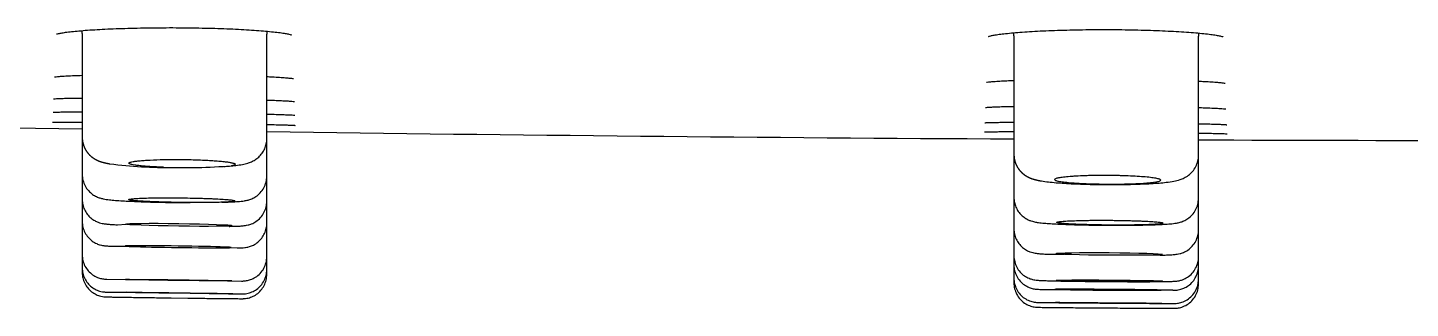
# Model space of a CAD drawing. Header units: millimetres. Extents: x 863 to 5283, y 810 to 2397.
# Drawn here: x 1626.016 to 1628.86, y 1466.154 to 1466.731 of the extents above; entities that cross this region are included whole.
import ezdxf

# ---------------------------------------------------------------- set-up
doc = ezdxf.new("R2010")
doc.units = ezdxf.units.MM
doc.layers.add('Wbudowane', color=175, linetype='Continuous')

# ---------------------------------------------------------------- blocks, each defined once
blk = doc.blocks.new('Z$W@#21058')
for p, q in [((9.943, 160.8555), (9.943, 160.6423)), ((10.3228, 160.6395), (10.3228, 160.8545)), ((11.8599, 160.8508), (11.8599, 160.607)), ((12.2396, 160.6055), (12.2396, 160.8504)), ((9.943, 160.6423), (9.943, 160.5661)), ((10.3228, 160.5626), (10.3228, 160.6395)), ((11.8599, 160.607), (11.8599, 160.5187)), ((12.2396, 160.5168), (12.2396, 160.6055)), ((9.943, 160.5661), (9.943, 160.5148)), ((10.3228, 160.511), (10.3228, 160.5626)), ((9.943, 160.5148), (9.943, 160.4695)), ((10.3228, 160.4657), (10.3228, 160.511)), ((11.8599, 160.5187), (11.8599, 160.4541)), ((12.2396, 160.452), (12.2396, 160.5168)), ((9.943, 160.4695), (9.943, 160.4008)), ((10.0153, 160.4625), (10.0325, 160.4638)), ((10.2454, 160.4592), (10.2335, 160.4596)), ((10.3228, 160.397), (10.3228, 160.4657)), ((11.8599, 160.4541), (11.8599, 160.4541)), ((11.8599, 160.4539), (11.8599, 160.3987)), ((12.2396, 160.3966), (12.2396, 160.452)), ((10.0028, 160.4186), (10.031, 160.4188)), ((10.2497, 160.4158), (10.262, 160.415)), ((9.943, 160.4008), (9.943, 160.3742)), ((10.3228, 160.3705), (10.3228, 160.397)), ((11.8599, 160.3987), (11.8599, 160.38)), ((11.9368, 160.4018), (11.9638, 160.4018)), ((12.1507, 160.3998), (12.1156, 160.3998)), ((12.1608, 160.4001), (12.1507, 160.3998)), ((12.2396, 160.3781), (12.2396, 160.3966)), ((9.943, 160.3742), (9.943, 160.3643)), ((10.3228, 160.3606), (10.3228, 160.3705)), ((11.8599, 160.38), (11.8599, 160.3529)), ((12.2396, 160.3508), (12.2396, 160.3781)), ((9.9938, 160.3506), (10.0319, 160.3502)), ((10.2506, 160.3472), (10.2708, 160.3469)), ((11.8599, 160.3529), (11.8599, 160.3429)), ((11.9138, 160.3297), (11.9442, 160.3297)), ((12.1868, 160.3279), (12.1629, 160.3282)), ((12.2396, 160.3409), (12.2396, 160.3508)), ((9.9925, 160.3242), (10.0339, 160.3237)), ((10.119, 160.3123), (10.1193, 160.3123)), ((10.1193, 160.3123), (10.1257, 160.3123)), ((10.1257, 160.3123), (10.16, 160.3118)), ((10.16, 160.3118), (10.1667, 160.3117)), ((10.1667, 160.3117), (10.1732, 160.3117)), ((10.2526, 160.3208), (10.2718, 160.3205))]:
    blk.add_line(p, q)
for centre, radius, start, end in [((9.8436, 160.8556), 0.0994, 359.9953, 3.5143), ((10.4222, 160.8545), 0.0994, 176.6257, 180.0033), ((10.3821, 160.8682), 0.0176, 237.3831, 240.2534), ((11.7605, 160.8508), 0.0994, 359.9932, 3.7189), ((12.339, 160.8504), 0.0994, 176.422, 180.0063), ((12.299, 160.8641), 0.0175, 237.0072, 239.7749), ((12.9774, 353.7261), 193.0904, 268.643393, 269.099567), ((12.9774, 353.7261), 193.0904, 269.212262, 269.668391), ((12.9774, 353.7261), 193.0904, 269.781078, 270.127466), ((10.1264, 161.6157), 1.0356, 262.9739, 270.2514), ((10.1519, 161.7767), 1.1968, 268.0043, 274.6986), ((10.1251, 161.2109), 0.8986, 268.7122, 269.6064)]:
    blk.add_arc(centre, radius, start, end)
for centre, major_axis, ratio in [((10.1418, 160.4624), (-0.1093, 0.0015), 0.025085), ((12.0558, 160.4026), (-0.1093, 0.0008), 0.025351), ((10.1413, 160.3487), (-0.1093, 0.0015), 0.00652), ((12.0563, 160.3475), (-0.1093, 0.0008), 0.013646), ((10.1433, 160.3222), (-0.1093, 0.0015), 0.001773), ((12.0547, 160.3018), (-0.1093, 0.0008), 0.0017)]:
    blk.add_ellipse(centre, major_axis=major_axis, ratio=ratio)
for centre, major_axis, ratio, start_param, end_param in [((10.1404, 160.4173), (0.1093, -0.0015), 0.013602, 2.356383, 5.497976), ((10.1404, 160.4173), (-0.1093, 0.0015), 0.013849, 2.356383, 5.497976), ((12.0535, 160.329), (0.1093, -0.0007), 0.007367, 2.356242, 5.497834), ((12.0535, 160.329), (-0.1093, 0.0008), 0.006386, 2.356241, 5.497834)]:
    blk.add_ellipse(centre, major_axis=major_axis, ratio=ratio, start_param=start_param, end_param=end_param)
for points, knots in [([(9.8905, 160.8544), (9.8905, 160.8544), (9.8911, 160.8547), (9.8943, 160.8556), (9.9012, 160.857), (9.9113, 160.8585), (9.9244, 160.86), (9.9402, 160.8615), (9.9584, 160.8629), (9.9787, 160.8641), (10.0009, 160.8652), (10.0246, 160.8661), (10.0496, 160.8668), (10.0757, 160.8674), (10.1024, 160.8676), (10.1294, 160.8677), (10.1565, 160.8675), (10.1833, 160.8671), (10.2094, 160.8665), (10.2347, 160.8657), (10.2587, 160.8647), (10.2812, 160.8634), (10.3019, 160.8621), (10.3205, 160.8606), (10.3367, 160.859), (10.3504, 160.8574), (10.361, 160.8558), (10.3687, 160.8543), (10.3715, 160.8535), (10.3725, 160.8532)], [0, 0, 0, 0, 0.016299, 0.046349, 0.080968, 0.11791, 0.155884, 0.194324, 0.233108, 0.272013, 0.311005, 0.349978, 0.389094, 0.42813, 0.467209, 0.506304, 0.545361, 0.584431, 0.623531, 0.662612, 0.701584, 0.740648, 0.779586, 0.818391, 0.856995, 0.895141, 0.932478, 0.967965, 1, 1, 1, 1]), ([(11.8077, 160.8497), (11.8077, 160.8497), (11.8084, 160.85), (11.8119, 160.851), (11.819, 160.8524), (11.8292, 160.854), (11.8425, 160.8556), (11.8584, 160.8572), (11.8767, 160.8586), (11.8972, 160.86), (11.9194, 160.8611), (11.9433, 160.8621), (11.9683, 160.8628), (11.9944, 160.8634), (12.0211, 160.8637), (12.0482, 160.8638), (12.0752, 160.8637), (12.102, 160.8633), (12.1281, 160.8627), (12.1533, 160.8619), (12.1772, 160.8608), (12.1995, 160.8596), (12.2201, 160.8583), (12.2385, 160.8567), (12.2546, 160.8551), (12.2681, 160.8535), (12.2785, 160.8519), (12.2858, 160.8504), (12.2885, 160.8496), (12.2894, 160.8493)], [0, 0, 0, 0, 0.017909, 0.048303, 0.083056, 0.120033, 0.158048, 0.196497, 0.235307, 0.274241, 0.313236, 0.352233, 0.391372, 0.430418, 0.46951, 0.508628, 0.547702, 0.586789, 0.625905, 0.664989, 0.703975, 0.743048, 0.781993, 0.820793, 0.859398, 0.897479, 0.934715, 0.96995, 1, 1, 1, 1]), ([(9.8861, 160.7664), (9.8861, 160.7664), (9.8873, 160.7666), (9.8919, 160.7672), (9.9002, 160.7679), (9.9118, 160.7685), (9.9261, 160.7692), (9.9372, 160.7695), (9.943, 160.7697)], [0, 0, 0, 0, 0.1130451, 0.2736844, 0.4513582, 0.635384, 0.822003, 1, 1, 1, 1]), ([(10.3228, 160.7671), (10.3267, 160.7669), (10.3361, 160.7664), (10.3494, 160.7657), (10.3615, 160.7648), (10.3706, 160.764), (10.3743, 160.7635), (10.3757, 160.7633)], [0, 0, 0, 0, 0.14531, 0.3682386, 0.5880258, 0.8026214, 1, 1, 1, 1]), ([(10.3757, 160.7633), (10.3758, 160.7633), (10.3759, 160.7633), (10.3762, 160.7632), (10.3764, 160.7632), (10.3766, 160.7632), (10.3768, 160.7631), (10.377, 160.7631), (10.3771, 160.7631), (10.3772, 160.7631), (10.3773, 160.763), (10.3774, 160.763), (10.3775, 160.763), (10.3775, 160.763), (10.3775, 160.763), (10.3775, 160.763), (10.3775, 160.763)], [0, 0, 0, 0, 0.0551, 0.140291, 0.224139, 0.306411, 0.387031, 0.465922, 0.543014, 0.618238, 0.691534, 0.762847, 0.832133, 0.899355, 0.964491, 1, 1, 1, 1]), ([(11.8036, 160.7554), (11.8036, 160.7554), (11.805, 160.7557), (11.81, 160.7564), (11.8185, 160.7571), (11.8303, 160.7579), (11.8443, 160.7586), (11.8548, 160.7591), (11.8599, 160.7592)], [0, 0, 0, 0, 0.125277, 0.288461, 0.467555, 0.652937, 0.840999, 1, 1, 1, 1]), ([(12.2396, 160.7578), (12.2438, 160.7576), (12.2536, 160.7571), (12.267, 160.7563), (12.2789, 160.7554), (12.2876, 160.7546), (12.2911, 160.7541), (12.2925, 160.7539)], [0, 0, 0, 0, 0.157831, 0.379675, 0.598144, 0.810588, 1, 1, 1, 1]), ([(12.2925, 160.7539), (12.2926, 160.7539), (12.2927, 160.7538), (12.2929, 160.7538), (12.2931, 160.7538), (12.2933, 160.7537), (12.2935, 160.7537), (12.2937, 160.7537), (12.2938, 160.7536), (12.2939, 160.7536), (12.294, 160.7536), (12.2941, 160.7536), (12.2941, 160.7536), (12.2942, 160.7536), (12.2942, 160.7536), (12.2942, 160.7536), (12.2942, 160.7536)], [0, 0, 0, 0, 0.057723, 0.145683, 0.232214, 0.317078, 0.400202, 0.481516, 0.560954, 0.638456, 0.713968, 0.787444, 0.858848, 0.928152, 0.995343, 1, 1, 1, 1]), ([(9.8839, 160.7214), (9.8839, 160.7214), (9.8844, 160.7215), (9.8871, 160.7217), (9.8936, 160.722), (9.9034, 160.7224), (9.916, 160.7226), (9.9296, 160.7228), (9.9391, 160.723), (9.943, 160.723)], [0, 0, 0, 0, 0.049293, 0.192302, 0.358428, 0.531881, 0.708008, 0.885053, 1, 1, 1, 1]), ([(10.3228, 160.7188), (10.3269, 160.7187), (10.3365, 160.7184), (10.3499, 160.7178), (10.362, 160.7173), (10.3713, 160.7167), (10.3752, 160.7164), (10.3769, 160.7162)], [0, 0, 0, 0, 0.151335, 0.36962, 0.585794, 0.799089, 1, 1, 1, 1]), ([(10.3769, 160.7162), (10.377, 160.7162), (10.3772, 160.7162), (10.3774, 160.7162), (10.3777, 160.7161), (10.378, 160.7161), (10.3782, 160.7161), (10.3785, 160.7161), (10.3787, 160.716), (10.3788, 160.716), (10.379, 160.716), (10.3791, 160.716), (10.3793, 160.716), (10.3793, 160.716), (10.3794, 160.7159), (10.3795, 160.7159), (10.3795, 160.7159), (10.3795, 160.7159), (10.3795, 160.7159)], [0, 0, 0, 0, 0.044536, 0.118406, 0.191354, 0.263188, 0.33382, 0.40316, 0.471114, 0.537586, 0.602479, 0.665697, 0.727148, 0.786749, 0.844423, 0.900108, 0.953755, 1, 1, 1, 1]), ([(11.8015, 160.7036), (11.8015, 160.7036), (11.8021, 160.7037), (11.805, 160.704), (11.8116, 160.7044), (11.8214, 160.7049), (11.8342, 160.7053), (11.8474, 160.7056), (11.8564, 160.7058), (11.8599, 160.7058)], [0, 0, 0, 0, 0.0548906, 0.1992055, 0.3664679, 0.5413367, 0.7191327, 0.8978992, 1, 1, 1, 1]), ([(12.2396, 160.7035), (12.2439, 160.7033), (12.2536, 160.703), (12.2671, 160.7025), (12.279, 160.7019), (12.2883, 160.7013), (12.2921, 160.701), (12.2937, 160.7008)], [0, 0, 0, 0, 0.157331, 0.374464, 0.589297, 0.800737, 1, 1, 1, 1]), ([(12.2937, 160.7008), (12.2938, 160.7008), (12.294, 160.7008), (12.2942, 160.7008), (12.2945, 160.7008), (12.2948, 160.7007), (12.295, 160.7007), (12.2952, 160.7007), (12.2954, 160.7007), (12.2956, 160.7006), (12.2957, 160.7006), (12.2958, 160.7006), (12.2959, 160.7006), (12.296, 160.7006), (12.2961, 160.7006), (12.2961, 160.7006), (12.2961, 160.7005), (12.2961, 160.7005), (12.2961, 160.7005)], [0, 0, 0, 0, 0.046954, 0.123499, 0.199015, 0.273293, 0.346249, 0.417792, 0.487833, 0.556279, 0.623043, 0.688037, 0.751183, 0.812409, 0.871654, 0.928871, 0.984026, 1, 1, 1, 1]), ([(9.882, 160.6731), (9.882, 160.6731), (9.8823, 160.6731), (9.8842, 160.6732), (9.8899, 160.6733), (9.899, 160.6734), (9.911, 160.6735), (9.9257, 160.6735), (9.9371, 160.6735), (9.943, 160.6734)], [0, 0, 0, 0, 0.01874, 0.153984, 0.317678, 0.487841, 0.659938, 0.832804, 1, 1, 1, 1]), ([(9.883, 160.6938), (9.883, 160.6938), (9.8833, 160.6939), (9.8856, 160.694), (9.8916, 160.6942), (9.9009, 160.6944), (9.9132, 160.6946), (9.9274, 160.6947), (9.938, 160.6947), (9.943, 160.6947)], [0, 0, 0, 0, 0.030321, 0.168521, 0.333093, 0.504981, 0.679279, 0.854506, 1, 1, 1, 1]), ([(10.3228, 160.69), (10.3266, 160.6899), (10.3361, 160.6896), (10.3495, 160.6892), (10.3619, 160.6887), (10.3716, 160.6883), (10.3757, 160.6881), (10.3775, 160.688)], [0, 0, 0, 0, 0.141088, 0.360941, 0.579086, 0.795417, 1, 1, 1, 1]), ([(10.3228, 160.6687), (10.3266, 160.6686), (10.336, 160.6684), (10.3496, 160.6681), (10.3621, 160.6677), (10.3719, 160.6674), (10.376, 160.6672), (10.3778, 160.6671)], [0, 0, 0, 0, 0.138863, 0.36005, 0.579839, 0.798427, 1, 1, 1, 1]), ([(10.3775, 160.688), (10.3776, 160.688), (10.3777, 160.6879), (10.3781, 160.6879), (10.3784, 160.6879), (10.3787, 160.6879), (10.379, 160.6879), (10.3792, 160.6878), (10.3795, 160.6878), (10.3797, 160.6878), (10.3799, 160.6878), (10.38, 160.6878), (10.3802, 160.6877), (10.3803, 160.6877), (10.3804, 160.6877), (10.3805, 160.6877), (10.3806, 160.6877), (10.3806, 160.6877), (10.3806, 160.6877), (10.3806, 160.6877), (10.3806, 160.6877)], [0, 0, 0, 0, 0.039296, 0.107151, 0.174338, 0.240705, 0.306174, 0.370659, 0.434066, 0.496291, 0.557226, 0.616757, 0.674765, 0.731132, 0.785745, 0.838497, 0.889294, 0.938055, 0.984722, 1, 1, 1, 1]), ([(11.8, 160.6723), (11.8, 160.6723), (11.8004, 160.6723), (11.8028, 160.6725), (11.8089, 160.6727), (11.8183, 160.6729), (11.8307, 160.6731), (11.8448, 160.6733), (11.8551, 160.6733), (11.8599, 160.6734)], [0, 0, 0, 0, 0.034557, 0.17469, 0.339975, 0.512255, 0.686838, 0.862275, 1, 1, 1, 1]), ([(12.2396, 160.6703), (12.2437, 160.6702), (12.2534, 160.6699), (12.267, 160.6696), (12.2793, 160.6692), (12.2888, 160.6688), (12.2928, 160.6685), (12.2945, 160.6684)], [0, 0, 0, 0, 0.150516, 0.36958, 0.586934, 0.802306, 1, 1, 1, 1]), ([(12.2945, 160.6684), (12.2946, 160.6684), (12.2948, 160.6684), (12.2951, 160.6684), (12.2954, 160.6684), (12.2957, 160.6683), (12.296, 160.6683), (12.2962, 160.6683), (12.2965, 160.6683), (12.2967, 160.6683), (12.2969, 160.6682), (12.297, 160.6682), (12.2972, 160.6682), (12.2973, 160.6682), (12.2974, 160.6682), (12.2975, 160.6682), (12.2975, 160.6682), (12.2976, 160.6682), (12.2976, 160.6682), (12.2976, 160.6682), (12.2976, 160.6682)], [0, 0, 0, 0, 0.039902, 0.1085, 0.1764, 0.243445, 0.309555, 0.374642, 0.438611, 0.501359, 0.562776, 0.62275, 0.681164, 0.737905, 0.792863, 0.845935, 0.897033, 0.946085, 0.993037, 1, 1, 1, 1]), ([(9.943, 160.6423), (9.943, 160.6422), (9.943, 160.6419), (9.943, 160.6412), (9.943, 160.6403), (9.9431, 160.6393), (9.9432, 160.6384), (9.9432, 160.6374), (9.9433, 160.6365), (9.9435, 160.6355), (9.9436, 160.6346), (9.9437, 160.6337), (9.9439, 160.6327), (9.9441, 160.6318), (9.9443, 160.6309), (9.9445, 160.6299), (9.9448, 160.629), (9.945, 160.6281), (9.9453, 160.6272), (9.9456, 160.6263), (9.9459, 160.6254), (9.9462, 160.6245), (9.9465, 160.6237), (9.9469, 160.6228), (9.9472, 160.6219), (9.9476, 160.6211), (9.948, 160.6202), (9.9484, 160.6194), (9.9489, 160.6186), (9.9493, 160.6177), (9.9498, 160.6169), (9.9502, 160.6161), (9.9507, 160.6154), (9.9512, 160.6146), (9.9517, 160.6138), (9.9522, 160.6131), (9.9527, 160.6123), (9.9533, 160.6116), (9.9538, 160.6109), (9.9544, 160.6102), (9.9549, 160.6095), (9.9555, 160.6088), (9.9561, 160.6082), (9.9567, 160.6075), (9.9573, 160.6069), (9.9579, 160.6062), (9.9585, 160.6056), (9.9591, 160.605), (9.9597, 160.6045), (9.9603, 160.6039), (9.9609, 160.6034), (9.9616, 160.6029), (9.9622, 160.6024), (9.9628, 160.6019), (9.9634, 160.6014), (9.964, 160.6009), (9.9647, 160.6005), (9.9653, 160.6), (9.9659, 160.5996), (9.9665, 160.5992), (9.9671, 160.5988), (9.9677, 160.5984), (9.9684, 160.598), (9.969, 160.5977), (9.9696, 160.5973), (9.9702, 160.597), (9.9708, 160.5966), (9.9714, 160.5963), (9.9721, 160.596), (9.9727, 160.5957), (9.9733, 160.5954), (9.9739, 160.5951), (9.9744, 160.5948), (9.975, 160.5946), (9.9756, 160.5943), (9.9762, 160.5941), (9.9768, 160.5938), (9.9774, 160.5936), (9.9781, 160.5933), (9.9787, 160.5931), (9.9794, 160.5928), (9.98, 160.5926), (9.9807, 160.5924), (9.9814, 160.5921), (9.9821, 160.5919), (9.9828, 160.5917), (9.9836, 160.5915), (9.9843, 160.5912), (9.9851, 160.591), (9.986, 160.5908), (9.987, 160.5905), (9.988, 160.5903), (9.9892, 160.59), (9.9904, 160.5897), (9.9917, 160.5894), (9.9932, 160.5891), (9.9946, 160.5888), (9.996, 160.5886), (9.9973, 160.5883), (9.9986, 160.5881), (9.9993, 160.588), (9.9998, 160.5879)], [0, 0, 0, 0, 0.000393, 0.009089, 0.017779, 0.026463, 0.035142, 0.043816, 0.052484, 0.061147, 0.069804, 0.078457, 0.087104, 0.095746, 0.104383, 0.113015, 0.121643, 0.130264, 0.138881, 0.147493, 0.156099, 0.1647, 0.173294, 0.181883, 0.190466, 0.199042, 0.207612, 0.216173, 0.224727, 0.233272, 0.241808, 0.250335, 0.25885, 0.267353, 0.275844, 0.28432, 0.292782, 0.301226, 0.309652, 0.318059, 0.326444, 0.334805, 0.343142, 0.351488, 0.360263, 0.368441, 0.376597, 0.384722, 0.392815, 0.400878, 0.40891, 0.416911, 0.424884, 0.43283, 0.440751, 0.448651, 0.456532, 0.464401, 0.472261, 0.480118, 0.487979, 0.495848, 0.503734, 0.511645, 0.51959, 0.52758, 0.535625, 0.543738, 0.55193, 0.560216, 0.56861, 0.57713, 0.584173, 0.591415, 0.600112, 0.608933, 0.617921, 0.627097, 0.636484, 0.646109, 0.655999, 0.666189, 0.676714, 0.687618, 0.698949, 0.710768, 0.723143, 0.736153, 0.749144, 0.764562, 0.781024, 0.798841, 0.818306, 0.839755, 0.863434, 0.889056, 0.91514, 0.937303, 0.95837, 0.980657, 1, 1, 1, 1]), ([(10.2334, 160.5822), (10.2383, 160.5825), (10.2466, 160.5832), (10.2604, 160.5845), (10.2719, 160.5862), (10.2819, 160.5884), (10.2906, 160.5916), (10.2986, 160.5957), (10.3063, 160.6015), (10.3133, 160.6093), (10.3187, 160.6184), (10.322, 160.6291), (10.3228, 160.6356), (10.3228, 160.6395)], [0, 0, 0, 0, 0.111211, 0.23734, 0.393085, 0.519857, 0.598368, 0.663472, 0.72879, 0.796954, 0.865967, 0.933661, 1, 1, 1, 1]), ([(10.3778, 160.6671), (10.3779, 160.6671), (10.3781, 160.6671), (10.3784, 160.6671), (10.3788, 160.6671), (10.3791, 160.667), (10.3794, 160.667), (10.3797, 160.667), (10.38, 160.667), (10.3802, 160.667), (10.3804, 160.667), (10.3806, 160.6669), (10.3808, 160.6669), (10.3809, 160.6669), (10.3811, 160.6669), (10.3812, 160.6669), (10.3813, 160.6669), (10.3813, 160.6669), (10.3814, 160.6669), (10.3814, 160.6669), (10.3814, 160.6669), (10.3814, 160.6669)], [0, 0, 0, 0, 0.036025, 0.09987, 0.163214, 0.225942, 0.287988, 0.349276, 0.409722, 0.469228, 0.527686, 0.584978, 0.640974, 0.69554, 0.748532, 0.799811, 0.849241, 0.896697, 0.942073, 0.980905, 1, 1, 1, 1]), ([(11.7992, 160.6534), (11.7992, 160.6534), (11.7994, 160.6534), (11.8015, 160.6535), (11.8073, 160.6537), (11.8164, 160.6538), (11.8286, 160.6539), (11.8431, 160.654), (11.8542, 160.654), (11.8599, 160.654)], [0, 0, 0, 0, 0.02314, 0.160366, 0.324474, 0.494843, 0.667062, 0.84001, 1, 1, 1, 1]), ([(12.2396, 160.651), (12.2435, 160.6509), (12.253, 160.6508), (12.2665, 160.6505), (12.2792, 160.6502), (12.289, 160.65), (12.2932, 160.6498), (12.2951, 160.6497)], [0, 0, 0, 0, 0.139697, 0.359668, 0.578385, 0.796146, 1, 1, 1, 1]), ([(12.2951, 160.6497), (12.2951, 160.6497), (12.2953, 160.6497), (12.2957, 160.6497), (12.296, 160.6497), (12.2964, 160.6497), (12.2967, 160.6497), (12.297, 160.6497), (12.2972, 160.6496), (12.2975, 160.6496), (12.2977, 160.6496), (12.2979, 160.6496), (12.2981, 160.6496), (12.2983, 160.6496), (12.2984, 160.6496), (12.2985, 160.6496), (12.2986, 160.6496), (12.2987, 160.6496), (12.2987, 160.6496), (12.2988, 160.6495), (12.2988, 160.6495), (12.2988, 160.6495)], [0, 0, 0, 0, 0.034752, 0.096947, 0.158706, 0.219928, 0.280555, 0.340517, 0.399736, 0.458119, 0.515563, 0.571952, 0.627155, 0.681032, 0.733435, 0.784207, 0.833197, 0.880258, 0.92526, 0.963711, 1, 1, 1, 1]), ([(10.1103, 160.5806), (10.1, 160.581), (10.0906, 160.5815), (10.0799, 160.5822), (10.0778, 160.5824), (10.0737, 160.5827), (10.0718, 160.5829), (10.0661, 160.5834), (10.0627, 160.5837), (10.0564, 160.5844), (10.0535, 160.5848), (10.0486, 160.5856), (10.0465, 160.586), (10.0439, 160.5866), (10.0431, 160.5868), (10.0418, 160.5872), (10.0412, 160.5874), (10.0397, 160.5881), (10.0386, 160.5889), (10.039, 160.5897), (10.0399, 160.5903), (10.0403, 160.5905), (10.0414, 160.5909), (10.042, 160.5911), (10.0441, 160.5917), (10.0458, 160.5921), (10.0501, 160.5928), (10.0527, 160.5932), (10.0584, 160.5938), (10.0615, 160.5941), (10.0668, 160.5946), (10.0686, 160.5947), (10.0724, 160.595), (10.0744, 160.5951), (10.0846, 160.5957), (10.0937, 160.5961), (10.1136, 160.5966), (10.1239, 160.5967), (10.1374, 160.5967), (10.1401, 160.5967), (10.1455, 160.5967), (10.1482, 160.5967), (10.1563, 160.5966), (10.1616, 160.5965), (10.1723, 160.5962), (10.1776, 160.5961), (10.1878, 160.5957), (10.1928, 160.5955), (10.2, 160.5951), (10.2023, 160.595), (10.207, 160.5947), (10.2093, 160.5946), (10.2159, 160.5941), (10.2242, 160.5935), (10.2314, 160.5928), (10.238, 160.5921), (10.241, 160.5917), (10.2463, 160.5909), (10.2485, 160.5905), (10.2514, 160.5899), (10.2523, 160.5896), (10.2538, 160.5892), (10.2545, 160.589), (10.2562, 160.5884), (10.257, 160.588), (10.2575, 160.5873), (10.2576, 160.5871), (10.2576, 160.5867), (10.2574, 160.5865), (10.2564, 160.5854), (10.254, 160.5847), (10.25, 160.5839)], [0, 0, 0, 0, 0.0625, 0.0625, 0.078125, 0.078125, 0.09375, 0.09375, 0.125, 0.125, 0.15625, 0.15625, 0.1875, 0.1875, 0.203125, 0.203125, 0.21875, 0.21875, 0.25, 0.28125, 0.28125, 0.296875, 0.296875, 0.3125, 0.3125, 0.34375, 0.34375, 0.375, 0.375, 0.40625, 0.40625, 0.421875, 0.421875, 0.4375, 0.4375, 0.5, 0.5, 0.5625, 0.5625, 0.578125, 0.578125, 0.59375, 0.59375, 0.625, 0.625, 0.65625, 0.65625, 0.6875, 0.6875, 0.703125, 0.703125, 0.71875, 0.71875, 0.75, 0.78125, 0.78125, 0.8125, 0.8125, 0.84375, 0.84375, 0.859375, 0.859375, 0.875, 0.875, 0.90625, 0.90625, 0.921875, 0.921875, 0.9375, 0.9375, 1, 1, 1, 1]), ([(11.8599, 160.607), (11.8599, 160.6067), (11.8599, 160.6061), (11.8599, 160.6052), (11.8599, 160.6042), (11.86, 160.6033), (11.8601, 160.6023), (11.8602, 160.6014), (11.8603, 160.6004), (11.8604, 160.5995), (11.8606, 160.5985), (11.8607, 160.5976), (11.8609, 160.5967), (11.8611, 160.5957), (11.8613, 160.5948), (11.8616, 160.5939), (11.8618, 160.593), (11.8621, 160.5921), (11.8624, 160.5912), (11.8627, 160.5903), (11.863, 160.5894), (11.8633, 160.5885), (11.8637, 160.5876), (11.8641, 160.5868), (11.8644, 160.5859), (11.8648, 160.5851), (11.8652, 160.5842), (11.8657, 160.5834), (11.8661, 160.5826), (11.8665, 160.5818), (11.867, 160.581), (11.8675, 160.5802), (11.868, 160.5794), (11.8685, 160.5786), (11.869, 160.5779), (11.8695, 160.5771), (11.8701, 160.5764), (11.8706, 160.5757), (11.8712, 160.575), (11.8717, 160.5743), (11.8723, 160.5736), (11.8729, 160.573), (11.8735, 160.5723), (11.8741, 160.5717), (11.8747, 160.5711), (11.8753, 160.5705), (11.8759, 160.5699), (11.8765, 160.5693), (11.8771, 160.5687), (11.8777, 160.5682), (11.8783, 160.5677), (11.8789, 160.5672), (11.8796, 160.5667), (11.8802, 160.5662), (11.8808, 160.5657), (11.8814, 160.5652), (11.882, 160.5648), (11.8827, 160.5644), (11.8833, 160.564), (11.8839, 160.5635), (11.8845, 160.5632), (11.8852, 160.5628), (11.8858, 160.5624), (11.8864, 160.562), (11.887, 160.5617), (11.8877, 160.5613), (11.8883, 160.561), (11.8889, 160.5607), (11.8895, 160.5604), (11.8901, 160.5601), (11.8907, 160.5598), (11.8912, 160.5596), (11.8918, 160.5593), (11.8925, 160.559), (11.8931, 160.5587), (11.8937, 160.5585), (11.8944, 160.5582), (11.895, 160.558), (11.8957, 160.5577), (11.8963, 160.5575), (11.897, 160.5572), (11.8977, 160.557), (11.8984, 160.5568), (11.8991, 160.5565), (11.8998, 160.5563), (11.9006, 160.5561), (11.9013, 160.5559), (11.9022, 160.5556), (11.9031, 160.5554), (11.904, 160.5551), (11.9051, 160.5549), (11.9063, 160.5546), (11.9075, 160.5543), (11.9089, 160.554), (11.9104, 160.5537), (11.9118, 160.5534), (11.9132, 160.5531), (11.9146, 160.5529), (11.9157, 160.5527), (11.9163, 160.5526), (11.9166, 160.5526)], [0, 0, 0, 0, 0.008213, 0.016945, 0.025671, 0.034392, 0.043107, 0.051817, 0.060522, 0.069221, 0.077916, 0.086605, 0.095289, 0.103969, 0.112643, 0.121313, 0.129977, 0.138637, 0.147291, 0.15594, 0.164584, 0.173223, 0.181855, 0.190482, 0.199102, 0.207716, 0.216323, 0.224922, 0.233513, 0.242095, 0.250667, 0.259229, 0.26778, 0.276319, 0.284844, 0.293354, 0.301849, 0.310326, 0.318784, 0.327222, 0.335638, 0.34403, 0.352548, 0.360916, 0.369161, 0.377381, 0.385574, 0.393739, 0.401877, 0.409988, 0.418073, 0.426134, 0.434173, 0.442192, 0.450195, 0.458186, 0.466169, 0.474149, 0.482133, 0.490124, 0.498131, 0.50616, 0.514222, 0.522325, 0.530479, 0.538696, 0.546988, 0.555367, 0.563848, 0.572447, 0.579672, 0.586721, 0.595477, 0.604341, 0.61336, 0.622553, 0.631941, 0.641549, 0.651402, 0.661531, 0.67197, 0.682756, 0.693933, 0.705554, 0.717678, 0.728997, 0.742329, 0.755099, 0.770796, 0.787518, 0.805593, 0.825293, 0.846917, 0.870633, 0.896085, 0.921885, 0.944011, 0.967411, 0.989643, 1, 1, 1, 1]), ([(11.9166, 160.5526), (11.9215, 160.5518), (11.93, 160.5506), (11.9463, 160.549), (11.9633, 160.5478), (11.9819, 160.5467), (12.0015, 160.546), (12.022, 160.5454), (12.043, 160.5451), (12.0641, 160.545), (12.0849, 160.5452), (12.1052, 160.5456), (12.1244, 160.5463), (12.1424, 160.5472), (12.1589, 160.5483), (12.1747, 160.5499), (12.1883, 160.5519), (12.1994, 160.5544), (12.2097, 160.5584), (12.2189, 160.5639), (12.2274, 160.5717), (12.2343, 160.5817), (12.2386, 160.5936), (12.2396, 160.6011), (12.2396, 160.6055)], [0, 0, 0, 0, 0.05648, 0.109289, 0.159707, 0.2092, 0.258159, 0.306807, 0.355384, 0.403825, 0.452412, 0.501063, 0.550168, 0.599812, 0.650713, 0.703704, 0.768256, 0.822942, 0.855969, 0.883928, 0.912789, 0.942471, 0.971733, 1, 1, 1, 1]), ([(9.943, 160.5661), (9.943, 160.5616), (9.944, 160.554), (9.9485, 160.5421), (9.9554, 160.5325), (9.9638, 160.5249), (9.9723, 160.5201), (9.9802, 160.5172), (9.9888, 160.5152), (9.9977, 160.514), (10.0109, 160.5127), (10.0254, 160.5117), (10.0415, 160.5109), (10.0594, 160.5101), (10.0786, 160.5094), (10.0989, 160.5089), (10.1199, 160.5085), (10.1411, 160.5082), (10.1561, 160.5081), (10.164, 160.5081), (10.165, 160.5081)], [0, 0, 0, 0, 0.040335, 0.080466, 0.12001, 0.157851, 0.191601, 0.223364, 0.264637, 0.356491, 0.435252, 0.507855, 0.578215, 0.647521, 0.71638, 0.784986, 0.853353, 0.921824, 0.990191, 1, 1, 1, 1]), ([(10.2305, 160.5088), (10.2323, 160.5088), (10.2395, 160.509), (10.2512, 160.5095), (10.2648, 160.5103), (10.2743, 160.5113), (10.283, 160.5129), (10.2915, 160.5157), (10.3008, 160.5204), (10.3097, 160.5281), (10.317, 160.5381), (10.3217, 160.5503), (10.3227, 160.558), (10.3228, 160.5626)], [0, 0, 0, 0, 0.045359, 0.175907, 0.315927, 0.488222, 0.574493, 0.637605, 0.702364, 0.775641, 0.850121, 0.925435, 1, 1, 1, 1]), ([(12.1622, 160.5542), (12.1622, 160.5536), (12.1615, 160.5531), (12.1595, 160.5522), (12.1586, 160.552), (12.1565, 160.5514), (12.1553, 160.5511), (12.1512, 160.5504), (12.1479, 160.5499), (12.1419, 160.5492), (12.1398, 160.549), (12.1352, 160.5486), (12.1328, 160.5484), (12.1253, 160.5478), (12.1198, 160.5475), (12.1108, 160.5471), (12.1077, 160.5469), (12.1014, 160.5467), (12.0949, 160.5465), (12.0882, 160.5464), (12.0814, 160.5462), (12.0778, 160.5462), (12.0672, 160.5461), (12.0601, 160.5461), (12.0494, 160.5461), (12.0458, 160.5462), (12.0387, 160.5463), (12.0351, 160.5463), (12.0246, 160.5465), (12.0177, 160.5467), (12.0078, 160.5471), (12.0045, 160.5473), (11.9982, 160.5476), (11.9951, 160.5477), (11.9862, 160.5483), (11.9807, 160.5486), (11.9705, 160.5495), (11.966, 160.55), (11.96, 160.5507), (11.9582, 160.551), (11.9548, 160.5515), (11.9532, 160.5518), (11.9491, 160.5526), (11.9471, 160.5531), (11.9443, 160.5543), (11.9435, 160.5549), (11.9435, 160.556), (11.9442, 160.5566), (11.9463, 160.5574), (11.9472, 160.5577), (11.9492, 160.5583), (11.9516, 160.5588), (11.9547, 160.5593), (11.958, 160.5598), (11.9599, 160.56), (11.9658, 160.5608), (11.9704, 160.5612), (11.9779, 160.5618), (11.9805, 160.562), (11.9861, 160.5623), (11.989, 160.5625), (11.9979, 160.5629), (12.0042, 160.5632), (12.0141, 160.5635), (12.0175, 160.5635), (12.0244, 160.5637), (12.0279, 160.5637), (12.0384, 160.5639), (12.0455, 160.5639), (12.0563, 160.5638), (12.0599, 160.5638), (12.0671, 160.5637), (12.0741, 160.5636), (12.0811, 160.5634), (12.0879, 160.5632), (12.0913, 160.5631), (12.1013, 160.5627), (12.1076, 160.5623), (12.1195, 160.5616), (12.1251, 160.5612), (12.1352, 160.5603), (12.1397, 160.5598), (12.1457, 160.5591), (12.1476, 160.5588), (12.151, 160.5583), (12.154, 160.5577), (12.1564, 160.5571), (12.1585, 160.5566), (12.1594, 160.5563), (12.1615, 160.5554), (12.1622, 160.5548), (12.1622, 160.5542)], [0, 0, 0, 0, 0.03125, 0.03125, 0.046875, 0.046875, 0.0625, 0.0625, 0.09375, 0.09375, 0.109375, 0.109375, 0.125, 0.125, 0.15625, 0.15625, 0.171875, 0.171875, 0.1875, 0.203125, 0.203125, 0.21875, 0.21875, 0.25, 0.25, 0.265625, 0.265625, 0.28125, 0.28125, 0.3125, 0.3125, 0.328125, 0.328125, 0.34375, 0.34375, 0.375, 0.375, 0.40625, 0.40625, 0.421875, 0.421875, 0.4375, 0.4375, 0.46875, 0.46875, 0.5, 0.5, 0.53125, 0.53125, 0.546875, 0.546875, 0.5625, 0.578125, 0.578125, 0.59375, 0.59375, 0.625, 0.625, 0.640625, 0.640625, 0.65625, 0.65625, 0.6875, 0.6875, 0.703125, 0.703125, 0.71875, 0.71875, 0.75, 0.75, 0.765625, 0.765625, 0.78125, 0.796875, 0.796875, 0.8125, 0.8125, 0.84375, 0.84375, 0.875, 0.875, 0.90625, 0.90625, 0.921875, 0.921875, 0.9375, 0.953125, 0.953125, 0.96875, 0.96875, 1, 1, 1, 1]), ([(9.943, 160.5148), (9.943, 160.5109), (9.9438, 160.5042), (9.9473, 160.4934), (9.953, 160.4842), (9.9603, 160.4764), (9.9682, 160.471), (9.9756, 160.4676), (9.982, 160.4657), (9.988, 160.4646), (9.9944, 160.4639), (9.9996, 160.4634), (10.0037, 160.4632)], [0, 0, 0, 0, 0.088142, 0.179514, 0.269927, 0.358625, 0.44198, 0.511866, 0.572603, 0.645835, 0.805103, 1, 1, 1, 1]), ([(10.2568, 160.5111), (10.2576, 160.5114), (10.2576, 160.5117), (10.2567, 160.5122), (10.2562, 160.5123), (10.2548, 160.5127), (10.254, 160.5128), (10.2509, 160.5133), (10.2482, 160.5137), (10.2433, 160.5141), (10.2414, 160.5143), (10.2375, 160.5146), (10.2354, 160.5148), (10.2286, 160.5152), (10.2236, 160.5155), (10.2154, 160.5159), (10.2125, 160.5161), (10.2065, 160.5163), (10.2005, 160.5166), (10.194, 160.5168), (10.1874, 160.517), (10.1841, 160.5171), (10.1737, 160.5174), (10.1668, 160.5175), (10.1561, 160.5177), (10.1525, 160.5177), (10.1453, 160.5178), (10.1417, 160.5179), (10.131, 160.518), (10.124, 160.518), (10.1137, 160.518), (10.1103, 160.518), (10.1037, 160.5179), (10.1004, 160.5179), (10.0909, 160.5178), (10.085, 160.5177), (10.0738, 160.5174), (10.0687, 160.5173), (10.0618, 160.517), (10.0597, 160.5169), (10.0556, 160.5167), (10.0537, 160.5166), (10.0486, 160.5162), (10.0458, 160.516), (10.0416, 160.5154), (10.0401, 160.5152), (10.0386, 160.5146), (10.0386, 160.5143), (10.0395, 160.5138), (10.04, 160.5136), (10.0414, 160.5133), (10.0431, 160.513), (10.0454, 160.5127), (10.0481, 160.5123), (10.0496, 160.5122), (10.0546, 160.5117), (10.0585, 160.5114), (10.0652, 160.511), (10.0676, 160.5108), (10.0727, 160.5105), (10.0753, 160.5104), (10.0836, 160.51), (10.0895, 160.5097), (10.0989, 160.5094), (10.1021, 160.5093), (10.1088, 160.5091), (10.1121, 160.509), (10.1223, 160.5087), (10.1293, 160.5086), (10.1401, 160.5084), (10.1437, 160.5083), (10.1508, 160.5082), (10.1579, 160.5082), (10.165, 160.5081), (10.172, 160.5081), (10.1756, 160.5081), (10.1859, 160.508), (10.1925, 160.5081), (10.2052, 160.5082), (10.2113, 160.5083), (10.2224, 160.5085), (10.2274, 160.5087), (10.2343, 160.5089), (10.2365, 160.509), (10.2406, 160.5092), (10.2424, 160.5094), (10.2475, 160.5097), (10.2503, 160.5099), (10.2546, 160.5105), (10.2561, 160.5108), (10.2568, 160.5111)], [0, 0, 0, 0, 0.03125, 0.03125, 0.046875, 0.046875, 0.0625, 0.0625, 0.09375, 0.09375, 0.109375, 0.109375, 0.125, 0.125, 0.15625, 0.15625, 0.171875, 0.171875, 0.1875, 0.203125, 0.203125, 0.21875, 0.21875, 0.25, 0.25, 0.265625, 0.265625, 0.28125, 0.28125, 0.3125, 0.3125, 0.328125, 0.328125, 0.34375, 0.34375, 0.375, 0.375, 0.40625, 0.40625, 0.421875, 0.421875, 0.4375, 0.4375, 0.46875, 0.46875, 0.5, 0.5, 0.53125, 0.53125, 0.546875, 0.546875, 0.5625, 0.578125, 0.578125, 0.59375, 0.59375, 0.625, 0.625, 0.640625, 0.640625, 0.65625, 0.65625, 0.6875, 0.6875, 0.703125, 0.703125, 0.71875, 0.71875, 0.75, 0.75, 0.765625, 0.765625, 0.78125, 0.796875, 0.796875, 0.8125, 0.8125, 0.84375, 0.84375, 0.875, 0.875, 0.90625, 0.90625, 0.921875, 0.921875, 0.9375, 0.9375, 0.96875, 0.96875, 1, 1, 1, 1]), ([(10.2454, 160.4592), (10.2461, 160.4593), (10.2513, 160.4594), (10.2603, 160.4596), (10.27, 160.4601), (10.2763, 160.4606), (10.2837, 160.4618), (10.2919, 160.4644), (10.3011, 160.4691), (10.3101, 160.477), (10.3174, 160.4871), (10.3218, 160.4991), (10.3228, 160.5066), (10.3228, 160.511)], [0, 0, 0, 0, 0.022605, 0.167444, 0.332368, 0.477138, 0.54138, 0.600434, 0.670832, 0.753891, 0.837525, 0.920312, 1, 1, 1, 1]), ([(11.8599, 160.5187), (11.8599, 160.515), (11.8606, 160.5087), (11.8637, 160.4985), (11.8686, 160.4898), (11.875, 160.4823), (11.8821, 160.4767), (11.889, 160.4728), (11.8954, 160.4703), (11.9017, 160.4686), (11.9094, 160.4672), (11.9147, 160.4666), (11.9193, 160.4661)], [0, 0, 0, 0, 0.088614, 0.176882, 0.264311, 0.350087, 0.431906, 0.504963, 0.574992, 0.654586, 0.790275, 1, 1, 1, 1]), ([(11.9193, 160.4661), (11.9234, 160.4657), (11.9309, 160.4651), (11.9458, 160.4642), (11.9619, 160.4635), (11.9799, 160.4628), (11.999, 160.4623), (12.0193, 160.4619), (12.04, 160.4616), (12.061, 160.4615), (12.0817, 160.4615), (12.1018, 160.4616), (12.1209, 160.4619), (12.1385, 160.4623), (12.1547, 160.4628), (12.1691, 160.4635), (12.1826, 160.4645), (12.1919, 160.4655), (12.2007, 160.4673), (12.2091, 160.4701), (12.2182, 160.475), (12.2269, 160.4827), (12.2341, 160.4926), (12.2386, 160.5047), (12.2396, 160.5123), (12.2396, 160.5168)], [0, 0, 0, 0, 0.051685, 0.102131, 0.151196, 0.199665, 0.247826, 0.295804, 0.343745, 0.391568, 0.439505, 0.487433, 0.535615, 0.584031, 0.633078, 0.683347, 0.737515, 0.80439, 0.836929, 0.860846, 0.885812, 0.913958, 0.94266, 0.971568, 1, 1, 1, 1]), ([(9.943, 160.4695), (9.943, 160.4651), (9.9439, 160.4579), (9.9481, 160.4463), (9.9547, 160.4367), (9.9631, 160.4288), (9.9719, 160.4238), (9.9798, 160.421), (9.9859, 160.4198), (9.9911, 160.4192), (9.9956, 160.4189), (10.0007, 160.4187), (10.0028, 160.4186)], [0, 0, 0, 0, 0.096943, 0.195291, 0.292514, 0.387871, 0.476859, 0.544711, 0.600427, 0.677065, 0.882309, 1, 1, 1, 1]), ([(12.1659, 160.4654), (12.1666, 160.4658), (12.1667, 160.4661), (12.1657, 160.4666), (12.1652, 160.4667), (12.1639, 160.4671), (12.163, 160.4672), (12.16, 160.4677), (12.1573, 160.468), (12.1523, 160.4685), (12.1505, 160.4687), (12.1465, 160.469), (12.1444, 160.4691), (12.1377, 160.4695), (12.1327, 160.4698), (12.1244, 160.4702), (12.1215, 160.4703), (12.1156, 160.4705), (12.1095, 160.4707), (12.1031, 160.4709), (12.0965, 160.4711), (12.0931, 160.4712), (12.0828, 160.4714), (12.0758, 160.4715), (12.0652, 160.4716), (12.0616, 160.4717), (12.0544, 160.4717), (12.0508, 160.4717), (12.0401, 160.4718), (12.0331, 160.4718), (12.0228, 160.4717), (12.0194, 160.4717), (12.0127, 160.4716), (12.0095, 160.4715), (12, 160.4714), (11.994, 160.4712), (11.9828, 160.4709), (11.9777, 160.4707), (11.9709, 160.4704), (11.9687, 160.4703), (11.9647, 160.47), (11.9628, 160.4699), (11.9577, 160.4695), (11.9549, 160.4692), (11.9506, 160.4686), (11.9492, 160.4683), (11.9477, 160.4677), (11.9476, 160.4674), (11.9486, 160.4669), (11.9491, 160.4668), (11.9504, 160.4664), (11.9521, 160.4661), (11.9544, 160.4658), (11.9571, 160.4655), (11.9586, 160.4653), (11.9637, 160.4649), (11.9676, 160.4646), (11.9743, 160.4642), (11.9767, 160.464), (11.9817, 160.4638), (11.9844, 160.4637), (11.9926, 160.4633), (11.9985, 160.4631), (12.0079, 160.4628), (12.0112, 160.4627), (12.0178, 160.4625), (12.0212, 160.4624), (12.0314, 160.4622), (12.0383, 160.4621), (12.0491, 160.462), (12.0527, 160.4619), (12.0599, 160.4619), (12.067, 160.4618), (12.074, 160.4618), (12.0811, 160.4618), (12.0846, 160.4619), (12.0949, 160.4619), (12.1016, 160.462), (12.1142, 160.4622), (12.1203, 160.4623), (12.1314, 160.4626), (12.1365, 160.4628), (12.1434, 160.4631), (12.1456, 160.4632), (12.1496, 160.4635), (12.1515, 160.4636), (12.1566, 160.464), (12.1594, 160.4642), (12.1637, 160.4648), (12.1651, 160.4651), (12.1659, 160.4654)], [0, 0, 0, 0, 0.03125, 0.03125, 0.046875, 0.046875, 0.0625, 0.0625, 0.09375, 0.09375, 0.109375, 0.109375, 0.125, 0.125, 0.15625, 0.15625, 0.171875, 0.171875, 0.1875, 0.203125, 0.203125, 0.21875, 0.21875, 0.25, 0.25, 0.265625, 0.265625, 0.28125, 0.28125, 0.3125, 0.3125, 0.328125, 0.328125, 0.34375, 0.34375, 0.375, 0.375, 0.40625, 0.40625, 0.421875, 0.421875, 0.4375, 0.4375, 0.46875, 0.46875, 0.5, 0.5, 0.53125, 0.53125, 0.546875, 0.546875, 0.5625, 0.578125, 0.578125, 0.59375, 0.59375, 0.625, 0.625, 0.640625, 0.640625, 0.65625, 0.65625, 0.6875, 0.6875, 0.703125, 0.703125, 0.71875, 0.71875, 0.75, 0.75, 0.765625, 0.765625, 0.78125, 0.796875, 0.796875, 0.8125, 0.8125, 0.84375, 0.84375, 0.875, 0.875, 0.90625, 0.90625, 0.921875, 0.921875, 0.9375, 0.9375, 0.96875, 0.96875, 1, 1, 1, 1]), ([(10.0037, 160.4632), (10.0074, 160.4629), (10.0109, 160.4627), (10.0152, 160.4625), (10.0153, 160.4625)], [0, 0, 0, 0, 0.965263, 1, 1, 1, 1]), ([(10.262, 160.415), (10.2626, 160.415), (10.2663, 160.4151), (10.2713, 160.4153), (10.2756, 160.4155), (10.2809, 160.4161), (10.2876, 160.4176), (10.2959, 160.4209), (10.3048, 160.4266), (10.3127, 160.4349), (10.3186, 160.4445), (10.322, 160.4553), (10.3228, 160.4619), (10.3228, 160.4657)], [0, 0, 0, 0, 0.032023, 0.222825, 0.353573, 0.412065, 0.468073, 0.54455, 0.635255, 0.729713, 0.82312, 0.915556, 1, 1, 1, 1]), ([(11.8599, 160.4541), (11.8598, 160.4503), (11.8606, 160.4436), (11.8641, 160.4329), (11.8698, 160.4236), (11.8772, 160.4157), (11.8852, 160.4102), (11.8927, 160.4068), (11.8991, 160.405), (11.9051, 160.4038), (11.9115, 160.4032), (11.9168, 160.4028), (11.9208, 160.4025)], [0, 0, 0, 0, 0.086297, 0.178339, 0.26942, 0.358789, 0.442812, 0.513278, 0.574663, 0.647951, 0.806842, 1, 1, 1, 1]), ([(12.1608, 160.4001), (12.1621, 160.4001), (12.1679, 160.4002), (12.1775, 160.4005), (12.1872, 160.4011), (12.1935, 160.4017), (12.2009, 160.403), (12.2091, 160.4056), (12.2183, 160.4104), (12.2273, 160.4183), (12.2344, 160.4285), (12.2387, 160.4404), (12.2396, 160.4478), (12.2396, 160.452)], [0, 0, 0, 0, 0.041332, 0.183879, 0.346564, 0.488211, 0.551437, 0.609685, 0.679044, 0.760736, 0.84298, 0.924394, 1, 1, 1, 1]), ([(9.943, 160.4008), (9.943, 160.3965), (9.944, 160.3892), (9.9482, 160.3774), (9.9551, 160.3675), (9.964, 160.3594), (9.9734, 160.3544), (9.9816, 160.3519), (9.9878, 160.351), (9.9908, 160.3508), (9.9926, 160.3507), (9.9938, 160.3506)], [0, 0, 0, 0, 0.121811, 0.250267, 0.377226, 0.502016, 0.621032, 0.711721, 0.771158, 0.852346, 1, 1, 1, 1]), ([(10.2708, 160.3469), (10.2717, 160.3469), (10.2734, 160.3469), (10.2756, 160.347), (10.2817, 160.3476), (10.2902, 160.3498), (10.2999, 160.3544), (10.3096, 160.3624), (10.3171, 160.3726), (10.3217, 160.3849), (10.3228, 160.3925), (10.3228, 160.397)], [0, 0, 0, 0, 0.109632, 0.210138, 0.271908, 0.361525, 0.478395, 0.609346, 0.741965, 0.872848, 1, 1, 1, 1]), ([(11.8599, 160.3987), (11.8599, 160.3942), (11.8609, 160.3867), (11.8653, 160.3749), (11.8722, 160.3651), (11.881, 160.3573), (11.89, 160.3525), (11.898, 160.35), (11.9041, 160.3489), (11.9091, 160.3484), (11.9152, 160.3481), (11.9258, 160.3477), (11.938, 160.3474), (11.9524, 160.347), (11.9688, 160.3467), (11.987, 160.3465), (12.0064, 160.3462), (12.0267, 160.346), (12.0476, 160.3458), (12.0684, 160.3457), (12.0889, 160.3456), (12.1085, 160.3455), (12.1269, 160.3455), (12.1436, 160.3456), (12.1583, 160.3457), (12.1709, 160.3458), (12.1817, 160.346), (12.1887, 160.3463), (12.1933, 160.3466), (12.1995, 160.3474), (12.2079, 160.3497), (12.2173, 160.3544), (12.2268, 160.3625), (12.2342, 160.3727), (12.2386, 160.3848), (12.2396, 160.3923), (12.2396, 160.3966)], [0, 0, 0, 0, 0.021603, 0.043117, 0.064374, 0.085185, 0.104327, 0.118713, 0.130978, 0.150405, 0.198569, 0.237965, 0.275553, 0.312627, 0.349515, 0.386208, 0.422937, 0.459582, 0.496221, 0.532845, 0.569491, 0.606188, 0.642898, 0.679741, 0.716661, 0.754023, 0.79254, 0.838463, 0.86463, 0.878106, 0.892061, 0.912186, 0.934614, 0.957034, 0.979183, 1, 1, 1, 1]), ([(11.9208, 160.4025), (11.9245, 160.4023), (11.9293, 160.4021), (11.9351, 160.4018), (11.9368, 160.4018)], [0, 0, 0, 0, 0.727871, 1, 1, 1, 1]), ([(9.943, 160.3742), (9.943, 160.3701), (9.9439, 160.3631), (9.9477, 160.3519), (9.954, 160.3424), (9.962, 160.3344), (9.9715, 160.3288), (9.9799, 160.3257), (9.9871, 160.3245), (9.9913, 160.3242), (9.9918, 160.3242), (9.9923, 160.3242), (9.9925, 160.3242)], [0, 0, 0, 0, 0.127698, 0.25891, 0.388731, 0.516737, 0.641885, 0.758839, 0.831169, 0.874455, 0.970571, 1, 1, 1, 1]), ([(9.943, 160.3643), (9.943, 160.3602), (9.9439, 160.3532), (9.9477, 160.342), (9.954, 160.3325), (9.962, 160.3245), (9.9715, 160.3188), (9.9799, 160.3157), (9.9871, 160.3146), (9.9913, 160.3143), (9.9925, 160.3143), (9.996, 160.3142), (10.0028, 160.3141), (10.0119, 160.3139), (10.0233, 160.3137), (10.0368, 160.3135), (10.0522, 160.3133), (10.0688, 160.313), (10.0872, 160.3128), (10.0984, 160.3126), (10.105, 160.3125)], [0, 0, 0, 0, 0.042565, 0.086251, 0.129474, 0.172092, 0.213759, 0.252698, 0.276779, 0.291191, 0.323192, 0.409752, 0.485534, 0.56006, 0.634439, 0.708622, 0.782768, 0.856882, 0.931009, 1, 1, 1, 1]), ([(10.1732, 160.3117), (10.1798, 160.3116), (10.1907, 160.3114), (10.2084, 160.3112), (10.2238, 160.311), (10.238, 160.3109), (10.2498, 160.3107), (10.2597, 160.3107), (10.2667, 160.3106), (10.2715, 160.3106), (10.2723, 160.3105), (10.2763, 160.3107), (10.2837, 160.3115), (10.2921, 160.3141), (10.3022, 160.3195), (10.3108, 160.3276), (10.3177, 160.3374), (10.3218, 160.349), (10.3227, 160.3563), (10.3228, 160.3606)], [0, 0, 0, 0, 0.074435, 0.152446, 0.230604, 0.308528, 0.386738, 0.465016, 0.544039, 0.627368, 0.685259, 0.701058, 0.724863, 0.766148, 0.81004, 0.858141, 0.905989, 0.953258, 1, 1, 1, 1]), ([(10.2718, 160.3205), (10.2722, 160.3205), (10.273, 160.3205), (10.2763, 160.3206), (10.2837, 160.3214), (10.2921, 160.3241), (10.3022, 160.3295), (10.3108, 160.3375), (10.3177, 160.3473), (10.3218, 160.359), (10.3227, 160.3662), (10.3228, 160.3705)], [0, 0, 0, 0, 0.11482, 0.159255, 0.226202, 0.342313, 0.465755, 0.601034, 0.735601, 0.868542, 1, 1, 1, 1]), ([(11.8599, 160.38), (11.8599, 160.3756), (11.8608, 160.3682), (11.8651, 160.3564), (11.872, 160.3466), (11.8809, 160.3387), (11.8902, 160.3337), (11.8984, 160.3311), (11.9046, 160.3302), (11.9088, 160.3299), (11.9111, 160.3298), (11.9136, 160.3297), (11.9138, 160.3297)], [0, 0, 0, 0, 0.112201, 0.22717, 0.340812, 0.452519, 0.558914, 0.64056, 0.695301, 0.768601, 0.985501, 1, 1, 1, 1]), ([(12.1868, 160.3279), (12.1871, 160.3279), (12.1889, 160.3279), (12.1906, 160.328), (12.195, 160.3283), (12.2018, 160.3293), (12.21, 160.3321), (12.2195, 160.3374), (12.2282, 160.3455), (12.2348, 160.3555), (12.2387, 160.367), (12.2396, 160.374), (12.2396, 160.3781)], [0, 0, 0, 0, 0.030339, 0.21033, 0.270604, 0.329807, 0.423232, 0.531919, 0.652382, 0.771974, 0.890149, 1, 1, 1, 1]), ([(11.8599, 160.3529), (11.8598, 160.3485), (11.8609, 160.341), (11.8652, 160.3292), (11.8722, 160.3193), (11.8812, 160.3112), (11.8914, 160.306), (11.8998, 160.3036), (11.9068, 160.3029), (11.9096, 160.3028), (11.9112, 160.3028), (11.9174, 160.3027), (11.9262, 160.3026), (11.9379, 160.3025), (11.9519, 160.3024), (11.9681, 160.3022), (11.9862, 160.3021), (12.0056, 160.3019), (12.0261, 160.3018), (12.047, 160.3016), (12.068, 160.3015), (12.0886, 160.3013), (12.1083, 160.3012), (12.1267, 160.3011), (12.1434, 160.301), (12.1579, 160.3009), (12.1701, 160.3008), (12.1796, 160.3008), (12.1865, 160.3008), (12.1892, 160.3008), (12.1911, 160.3008), (12.1977, 160.3013), (12.2063, 160.3033), (12.2166, 160.3081), (12.2263, 160.3161), (12.2339, 160.3263), (12.2386, 160.3386), (12.2396, 160.3463), (12.2396, 160.3508)], [0, 0, 0, 0, 0.020439, 0.04154, 0.062395, 0.082917, 0.102856, 0.120085, 0.128557, 0.13708, 0.170906, 0.208246, 0.244391, 0.280332, 0.316208, 0.352055, 0.38789, 0.423717, 0.45954, 0.495361, 0.531182, 0.567004, 0.602829, 0.63866, 0.674501, 0.710364, 0.746273, 0.782311, 0.818885, 0.857949, 0.868905, 0.876831, 0.893452, 0.913528, 0.935122, 0.957155, 0.978889, 1, 1, 1, 1]), ([(11.8599, 160.3429), (11.8598, 160.3385), (11.8609, 160.3311), (11.8652, 160.3192), (11.8722, 160.3093), (11.8812, 160.3013), (11.8914, 160.2961), (11.8998, 160.2937), (11.9068, 160.293), (11.9096, 160.2929), (11.9112, 160.2929), (11.9174, 160.2928), (11.9262, 160.2927), (11.9379, 160.2926), (11.9519, 160.2924), (11.9681, 160.2923), (11.9862, 160.2921), (12.0056, 160.292), (12.0261, 160.2918), (12.047, 160.2917), (12.068, 160.2915), (12.0886, 160.2914), (12.1083, 160.2912), (12.1267, 160.2911), (12.1434, 160.291), (12.1579, 160.291), (12.1701, 160.2909), (12.1796, 160.2909), (12.1865, 160.2908), (12.1892, 160.2909), (12.1911, 160.2909), (12.1977, 160.2913), (12.2063, 160.2933), (12.2166, 160.2981), (12.2263, 160.3062), (12.2339, 160.3164), (12.2386, 160.3287), (12.2396, 160.3363), (12.2396, 160.3409)], [0, 0, 0, 0, 0.020439, 0.04154, 0.062395, 0.082917, 0.102856, 0.120085, 0.128557, 0.13708, 0.170906, 0.208246, 0.244391, 0.280332, 0.316208, 0.352055, 0.38789, 0.423717, 0.45954, 0.495361, 0.531182, 0.567004, 0.602829, 0.63866, 0.674501, 0.710364, 0.746273, 0.782311, 0.818885, 0.857949, 0.868905, 0.876831, 0.893452, 0.913528, 0.935122, 0.957155, 0.978889, 1, 1, 1, 1])]:
    blk.add_open_spline(points, degree=3, knots=knots)

msp = doc.modelspace()

# ---------------------------------------------------------------- block references
at = {"layer": 'Wbudowane'}
msp.add_blockref('Z$W@#21058', (1616.1848, 1305.8637), dxfattribs=at)

doc.saveas('drawing.dxf')
